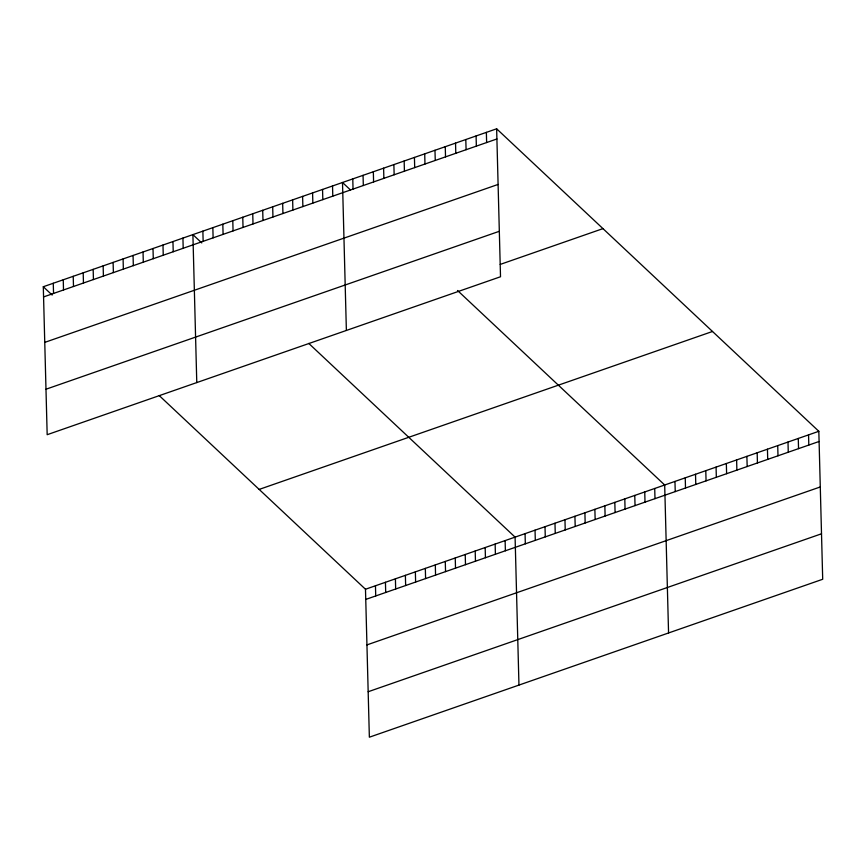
<?xml version="1.0" encoding="UTF-8"?>
<svg xmlns="http://www.w3.org/2000/svg" width="866" height="866" viewBox="0 0 866 866"><rect width="100%" height="100%" fill="white"/><g stroke="black" fill="none" stroke-linecap="round" stroke-linejoin="round"><path stroke-width="1.3" d="M496.64 128.796L500.516 276.752L47.175 434.7L43.3 286.733L496.64 128.796L818.825 431.3L822.7 579.267L369.36 737.204L365.484 589.248L159.182 395.546M43.571 296.919L496.9 138.971M44.761 342.384L498.091 184.436M45.985 389.224L499.325 231.287M500.202 264.422L602.963 228.624M259.161 489.42L712.502 331.472M365.484 589.248L818.825 431.3M365.755 599.424L819.095 441.476M366.946 644.899L820.286 486.952M368.169 691.739L821.509 533.792M350.384 189.892L342.503 182.499L346.378 330.455M457.519 290.489L664.687 485.003L668.563 632.959M201.756 242.935L192.901 234.61L196.777 382.577M308.783 343.423L515.086 537.126L518.961 685.082M43.3 286.733L52.155 295.057M808.552 434.884L808.812 445.059M798.279 438.467L798.539 448.642M787.995 442.05L788.266 452.225M777.722 445.622L777.993 455.797M767.449 449.205L767.709 459.381M757.176 452.788L757.436 462.964M746.893 456.36L747.163 466.536M736.62 459.943L736.89 470.119M726.347 463.526L726.606 473.702M716.074 467.11L716.334 477.285M705.79 470.682L706.061 480.857M695.517 474.265L695.788 484.44M685.244 477.848L685.504 488.023M674.971 481.431L675.231 491.607M654.718 488.478L654.988 498.654M644.748 491.953L645.008 502.128M634.767 495.428L635.038 505.603M624.797 498.903L625.068 509.078M614.828 502.377L615.087 512.553M604.847 505.852L605.118 516.028M594.877 509.327L595.148 519.503M584.907 512.802L585.167 522.977M574.927 516.277L575.197 526.452M564.957 519.752L565.227 529.927M554.987 523.226L555.247 533.402M545.006 526.701L545.277 536.877M535.036 530.176L535.307 540.352M525.067 533.651L525.326 543.826M505.116 540.601L505.387 550.776M486.367 132.368L486.627 142.544M495.146 544.075L495.406 554.251M476.084 135.951L476.354 146.127M485.166 547.55L485.436 557.726M465.811 139.534L466.081 149.71M475.196 551.025L475.466 561.2M455.538 143.117L455.797 153.293M465.226 554.5L465.486 564.675M445.265 146.69L445.525 156.865M455.245 557.975L455.516 568.15M434.981 150.273L435.252 160.448M445.276 561.449L445.546 571.625M424.708 153.856L424.979 164.031M435.306 564.924L435.566 575.1M425.325 568.399L425.596 578.575M414.435 157.428L414.695 167.603M415.355 571.874L415.626 582.049M404.162 161.011L404.422 171.187M405.385 575.349L405.645 585.524M393.878 164.594L394.149 174.77M395.405 578.824L395.675 588.999M383.606 168.177L383.876 178.353M385.435 582.298L385.706 592.474M373.333 171.749L373.592 181.925M375.465 585.773L375.725 595.949M363.06 175.333L363.319 185.508M352.776 178.916L353.047 189.091M332.533 185.974L332.793 196.149M322.553 189.448L322.823 199.624M312.583 192.923L312.853 203.099M302.613 196.398L302.873 206.573M292.632 199.873L292.903 210.048M282.662 203.348L282.933 213.523M272.693 206.822L272.952 216.998M262.712 210.297L262.983 220.473M252.742 213.772L253.013 223.948M242.772 217.247L243.032 227.422M232.792 220.722L233.062 230.897M222.822 224.197L223.092 234.372M212.852 227.671L213.112 237.847M202.871 231.135L203.142 241.322M182.932 238.085L183.191 248.271M172.951 241.56L173.222 251.746M162.981 245.035L163.252 255.221M153.011 248.51L153.271 258.696M143.031 251.984L143.301 262.171M133.061 255.459L133.332 265.646M123.091 258.934L123.351 269.12M113.11 262.409L113.381 272.595M103.141 265.884L103.411 276.07M93.171 269.358L93.431 279.545M83.19 272.833L83.461 283.02M73.22 276.308L73.491 286.494M63.25 279.783L63.51 289.969M53.27 283.258L53.54 293.444"/></g></svg>
